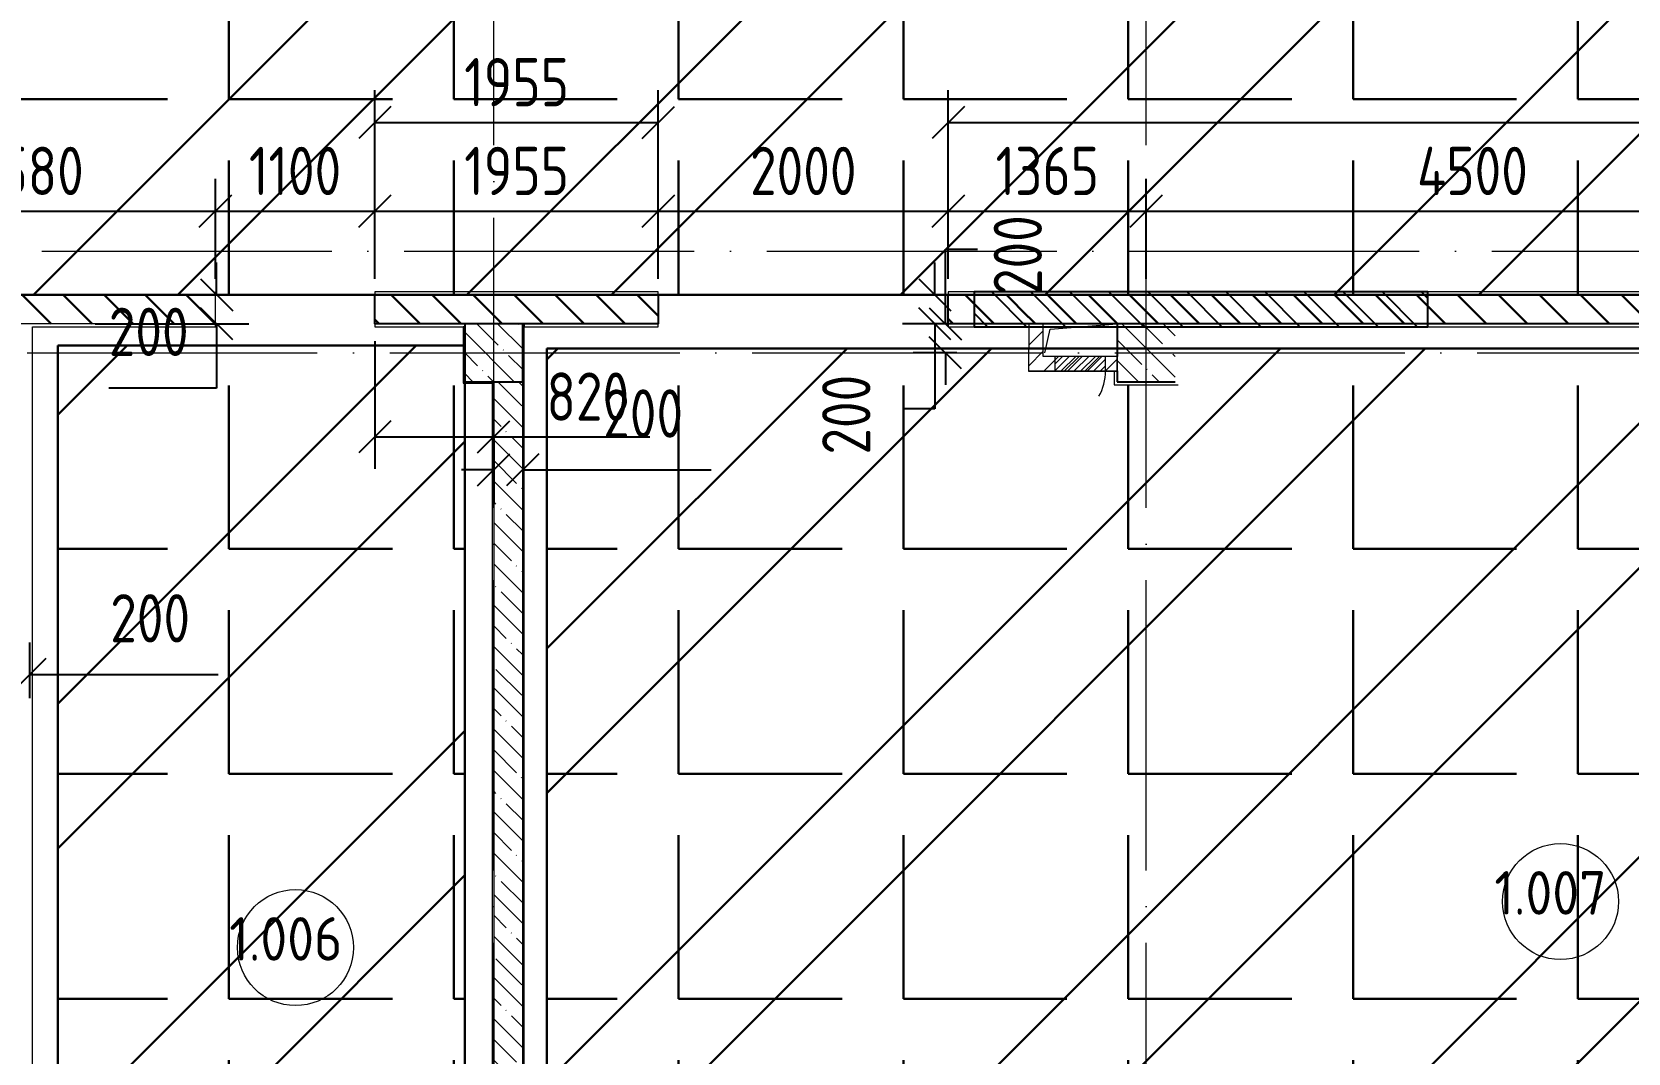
# Model space of a CAD drawing. Header units: millimetres. Extents: x -68946 to 690821, y -552984 to 293768.
# Drawn here: x 51365 to 62373, y 46147 to 53187 of the extents above; entities that cross this region are included whole.
import ezdxf

# ---------------------------------------------------------------- set-up
doc = ezdxf.new("R2010")
doc.units = ezdxf.units.MM
doc.linetypes.add('ADSK_Линия сетки', pattern=[2500, 2000, -250, 0, -250])
doc.layers.get('Defpoints').update_dxf_attribs({"color": 250})
for name, color, linetype, lineweight in [('0) блоки', 250, 'Continuous', 25), ('1.1) Стяжка 5 вып.', 30, 'Continuous', 30), ('1.2) Тепло-звук изол. + пленка 5 вып.', 200, 'Continuous', 30), ('A-____-____-DIMS', 250, 'Continuous', 9), ('A-AREA-____-IDEN', 250, 'Continuous', 9), ('A-DETL-GENF-OTLN', 250, 'Continuous', 5), ('A-DOOR-____-MCUT', 250, 'Continuous', 5), ('A-DOOR-____-OTLN', 250, 'Continuous', 5), ('A-GLAZ-____-OTLN', 250, 'Continuous', 5), ('A-WALL-____-MCUT', 250, 'Continuous', 13), ('A-WALL-____-PATT', 250, 'Continuous', 13), ('A-WALL-FNSH-MCUT', 250, 'Continuous', 13), ('S-COLS-____-MCUT', 250, 'Continuous', 25), ('S-COLS-____-OTLN', 250, 'Continuous', 9), ('S-GRID-____-OTLN', 250, 'Continuous', 9)]:
    doc.layers.add(name, color=color, linetype=linetype, lineweight=lineweight)
doc.styles.add('ISOCPEUR_1', font='isocpeur.ttf', dxfattribs={"width": 0.9, "height": 250})
doc.styles.get("Standard").update_dxf_attribs({"font": 'ГОСТ тип А.ttf'})
doc.dimstyles.new('А3', dxfattribs={"dimtxt": 333, "dimasz": 222, "dimexe": 222, "dimexo": 111, "dimgap": 111, "dimtad": 1, "dimtoh": 1, "dimdec": 0, "dimrnd": 0.0015, "dimzin": 0, "dimdsep": 46, "dimtxsty": 'Standard', "dimblk": 'OBLIQUE', "dimcen": 0, "dimclrd": 7, "dimclre": 7, "dimclrt": 7, "dimadec": 0, "dimazin": 0, "dimtfac": 1, "dimtdec": 0, "dimtofl": 0, "dimtmove": 0, "dimatfit": 3, "dimfxl": 1, "dimtolj": 1, "dimtzin": 0, "dimarcsym": 0})
pattern_1 = [(45, (0, 0), (-70.71068, 70.71068), [])]
pattern_2 = [(135, (0, 0), (-142.5612, -142.5612), []), (135, (142.56, 0), (-142.5612, -142.5612), [252.016, -50.403, 3.353, -47.05])]
pattern_3 = [(135, (0, 0), (-141.42136, -141.42136), [])]
pattern_4 = [(0, (0, 0), (0, 1550.67), [1127.76, -422.91]), (90, (0, 0), (-1550.67, 9e-14), [1127.76, -422.91])]

# ---------------------------------------------------------------- blocks, each defined once
blk = doc.blocks.new('_Wn_-As_OpeningMEP_floor__Rectangular - _Wn_-As_OpeningMEP_floor__Rectangular-32466847-Кладочный план на отм_ 0_000_ Секция 1_')
at = {"layer": 'A-DETL-GENF-OTLN'}
for p, q in [((-250, -50), (-212, 112)), ((-212, 112), (250, 150))]:
    blk.add_line(p, q, dxfattribs=at)
blk = doc.blocks.new('BSC_Колонна _Прямоугольная - 400x400-V14-Кладочный план на отм_ 0_000_ Секция 1_')
at = {"layer": 'S-COLS-____-OTLN', "lineweight": 5}
h = blk.add_hatch(dxfattribs=at)
h.set_pattern_fill('FP_21', color=256, style=0, pattern_type=2)
h.set_pattern_definition([(135, (-54549.98, -50975), (-142.5619, -142.5619), []), (135, (-54407.42, -50975), (-142.5619, -142.5619), [252.016, -50.403, 3.353, -47.05])])
h.paths.add_polyline_path([(-200, -200), (200, -200), (200, 200), (-200, 200), (-200, -10)])
at = {"layer": 'S-COLS-____-MCUT'}
for p, q in [((200, 200), (-200, 200)), ((-200, 200), (-200, -200)), ((200, -200), (200, 200)), ((-200, -200), (200, -200))]:
    blk.add_line(p, q, dxfattribs=at)
blk = doc.blocks.new('АР_Люк - ЛРС_ВК_350х400_наружный_NCS S 1000-N-42723972-Кладочный план на отм_ 0_000_ Секция 1_')
at = {"layer": 'A-DOOR-____-OTLN'}
h = blk.add_hatch(dxfattribs=at)
h.set_pattern_fill('FP_29', color=256, style=0, pattern_type=2)
h.set_pattern_definition([(45, (125, 0), (-22.6274, 22.6274), [])])
h.paths.add_polyline_path([(215, 50), (-50, 50), (-50, -50), (300, -50), (300, 50)])
at = {"layer": 'A-DETL-GENF-OTLN', "lineweight": 9}
for p, q in [((300, 50), (-50, 50)), ((-50, 50), (-50, -50)), ((300, -50), (300, 50)), ((-50, -50), (300, -50))]:
    blk.add_line(p, q, dxfattribs=at)
at = {"layer": 'A-DOOR-____-MCUT'}
blk.add_arc((300, 50), 350, 150, 180, dxfattribs=at)
blk = doc.blocks.new('AAR_СКБ_Марка_Помещения - Номер-17325395-Кладочный план на отм_ 0_000_ Секция 1_')
at = {"layer": 'A-AREA-____-IDEN'}
blk.add_circle((0, 1.5), 4, dxfattribs=at)
blk = doc.blocks.new('_Oblique')
at = {"color": 0, "linetype": 'ByBlock', "lineweight": -2}
blk.add_line((-0.5, -0.5), (0.5, 0.5), dxfattribs=at)
blk = doc.blocks.new('DIMBLOCK131-Кладочный план на отм_ 0_000_ Секция 1_')
at = {"layer": 'A-____-____-DIMS', "color": 7, "lineweight": -2, "transparency": 16777216}
for p, q in [((52639, 51375), (52639, 51597)), ((51921, 51375), (52861, 51375)), ((51801, 51175), (52861, 51175)), ((52639, 51175), (52639, 50731)), ((52639, 50731), (51895, 50731))]:
    blk.add_line(p, q, dxfattribs=at)
at = {"layer": 'Defpoints', "color": 0, "lineweight": 30, "transparency": 16777216}
for p in [(51810, 51375), (51690, 51175), (52639, 51175)]:
    blk.add_point(p, dxfattribs=at)
at = {"layer": 'A-____-____-DIMS', "color": 7, "lineweight": -2, "transparency": 16777216, "xscale": 222, "yscale": 222, "zscale": 222}
for p, rotation in [((52639, 51375), 270), ((52639, 51175), 90)]:
    blk.add_blockref('_Oblique', p, dxfattribs=dict(at, rotation=rotation))
at = {"layer": 'A-____-____-DIMS', "color": 7, "transparency": 16777216, "insert": (51895, 51286), "char_height": 333, "width": 1.86, "attachment_point": 1, "line_spacing_factor": 1.022761}
blk.add_mtext('\\A1;200', dxfattribs=at)
blk = doc.blocks.new('DIMBLOCK136-Кладочный план на отм_ 0_000_ Секция 1_')
at = {"layer": 'A-____-____-DIMS', "color": 7, "lineweight": -2, "transparency": 16777216}
for p, q in [((51150, 48593), (51150, 48978)), ((51350, 48593), (51350, 48978)), ((51150, 48756), (50928, 48756)), ((51350, 48756), (52649, 48756))]:
    blk.add_line(p, q, dxfattribs=at)
at = {"layer": 'Defpoints', "color": 0, "lineweight": 30, "transparency": 16777216}
for p in [(51350, 48756), (51150, 48482), (51350, 48482)]:
    blk.add_point(p, dxfattribs=at)
at = {"layer": 'A-____-____-DIMS', "color": 7, "lineweight": -2, "transparency": 16777216, "xscale": 222, "yscale": 222, "zscale": 222}
blk.add_blockref('_Oblique', (51150, 48756), dxfattribs=at)
at = {"layer": 'A-____-____-DIMS', "color": 7, "lineweight": -2, "transparency": 16777216, "xscale": 222, "yscale": 222, "zscale": 222, "rotation": 180}
blk.add_blockref('_Oblique', (51350, 48756), dxfattribs=at)
at = {"layer": 'A-____-____-DIMS', "color": 7, "transparency": 16777216, "insert": (51905, 49311), "char_height": 333, "width": 1.86, "attachment_point": 1, "line_spacing_factor": 1.022761}
blk.add_mtext('\\A1;200', dxfattribs=at)
blk = doc.blocks.new('DIMBLOCK161-Кладочный план на отм_ 0_000_ Секция 1_')
at = {"layer": 'A-____-____-DIMS', "color": 7, "lineweight": -2, "transparency": 16777216}
for p, q in [((57665, 51175), (57665, 51689)), ((57665, 51689), (57887, 51689)), ((58129, 51175), (57443, 51175)), ((57743, 50975), (57443, 50975)), ((57665, 50975), (57665, 50753))]:
    blk.add_line(p, q, dxfattribs=at)
at = {"layer": 'Defpoints', "color": 0, "lineweight": 30, "transparency": 16777216}
for p in [(57665, 51175), (58240, 51175), (57854, 50975)]:
    blk.add_point(p, dxfattribs=at)
at = {"layer": 'A-____-____-DIMS', "color": 7, "lineweight": -2, "transparency": 16777216, "xscale": 222, "yscale": 222, "zscale": 222}
for p, rotation in [((57665, 51175), 270), ((57665, 50975), 90)]:
    blk.add_blockref('_Oblique', p, dxfattribs=dict(at, rotation=rotation))
at = {"layer": 'A-____-____-DIMS', "color": 7, "transparency": 16777216, "insert": (57998, 51373), "char_height": 333, "width": 1.86, "attachment_point": 1, "rotation": 90, "line_spacing_factor": 1.022761}
blk.add_mtext('\\A1;200', dxfattribs=at)
blk = doc.blocks.new('DIMBLOCK162-Кладочный план на отм_ 0_000_ Секция 1_')
at = {"layer": 'A-____-____-DIMS', "color": 7, "lineweight": -2, "transparency": 16777216}
for p, q in [((57592, 51375), (57592, 51597)), ((57743, 51375), (57370, 51375)), ((58129, 51175), (57370, 51175)), ((57592, 51175), (57592, 50589)), ((57592, 50589), (57370, 50589))]:
    blk.add_line(p, q, dxfattribs=at)
at = {"layer": 'Defpoints', "color": 0, "lineweight": 30, "transparency": 16777216}
for p in [(57592, 51375), (57854, 51375), (58240, 51175)]:
    blk.add_point(p, dxfattribs=at)
at = {"layer": 'A-____-____-DIMS', "color": 7, "lineweight": -2, "transparency": 16777216, "xscale": 222, "yscale": 222, "zscale": 222}
for p, rotation in [((57592, 51375), 270), ((57592, 51175), 90)]:
    blk.add_blockref('_Oblique', p, dxfattribs=dict(at, rotation=rotation))
at = {"layer": 'A-____-____-DIMS', "color": 7, "transparency": 16777216, "insert": (56815, 50273), "char_height": 333, "width": 1.86, "attachment_point": 1, "rotation": 90, "line_spacing_factor": 1.022761}
blk.add_mtext('\\A1;200', dxfattribs=at)
blk = doc.blocks.new('DIMBLOCK284-Кладочный план на отм_ 0_000_ Секция 1_')
at = {"layer": 'A-____-____-DIMS', "color": 7, "lineweight": -2, "transparency": 16777216}
for p, q in [((53730, 51056), (53730, 50174)), ((53730, 50396), (54550, 50396)), ((54550, 50396), (55627, 50396)), ((54550, 50385), (54550, 50174))]:
    blk.add_line(p, q, dxfattribs=at)
at = {"layer": 'Defpoints', "color": 0, "lineweight": 30, "transparency": 16777216}
for p in [(53730, 51167), (54550, 50496), (54550, 50396)]:
    blk.add_point(p, dxfattribs=at)
at = {"layer": 'A-____-____-DIMS', "color": 7, "lineweight": -2, "transparency": 16777216, "xscale": 222, "yscale": 222, "zscale": 222, "rotation": 180}
blk.add_blockref('_Oblique', (53730, 50396), dxfattribs=at)
at = {"layer": 'A-____-____-DIMS', "color": 7, "lineweight": -2, "transparency": 16777216, "xscale": 222, "yscale": 222, "zscale": 222}
blk.add_blockref('_Oblique', (54550, 50396), dxfattribs=at)
at = {"layer": 'A-____-____-DIMS', "color": 7, "transparency": 16777216, "insert": (55199, 50673), "char_height": 333, "width": 1.86, "attachment_point": 5}
blk.add_mtext('\\A1;820', dxfattribs=at)
blk = doc.blocks.new('DIMBLOCK285-Кладочный план на отм_ 0_000_ Секция 1_')
at = {"layer": 'A-____-____-DIMS', "color": 7, "lineweight": -2, "transparency": 16777216}
for p, q in [((54550, 50385), (54550, 49946)), ((54750, 50385), (54750, 49946)), ((54550, 50168), (54328, 50168)), ((54750, 50168), (56049, 50168))]:
    blk.add_line(p, q, dxfattribs=at)
at = {"layer": 'Defpoints', "color": 0, "lineweight": 30, "transparency": 16777216}
for p in [(54550, 50496), (54750, 50496), (54750, 50168)]:
    blk.add_point(p, dxfattribs=at)
at = {"layer": 'A-____-____-DIMS', "color": 7, "lineweight": -2, "transparency": 16777216, "xscale": 222, "yscale": 222, "zscale": 222}
blk.add_blockref('_Oblique', (54550, 50168), dxfattribs=at)
at = {"layer": 'A-____-____-DIMS', "color": 7, "lineweight": -2, "transparency": 16777216, "xscale": 222, "yscale": 222, "zscale": 222, "rotation": 180}
blk.add_blockref('_Oblique', (54750, 50168), dxfattribs=at)
at = {"layer": 'A-____-____-DIMS', "color": 7, "transparency": 16777216, "insert": (55305, 50723), "char_height": 333, "width": 1.86, "attachment_point": 1, "line_spacing_factor": 1.022761}
blk.add_mtext('\\A1;200', dxfattribs=at)
blk = doc.blocks.new('*D627')
at = {"layer": 'A-____-____-DIMS', "color": 7, "lineweight": -2, "transparency": 16777216}
for p, q in [((50050, 51486), (50050, 52174)), ((52630, 51486), (52630, 52174)), ((50050, 51952), (52630, 51952))]:
    blk.add_line(p, q, dxfattribs=at)
at = {"layer": 'Defpoints', "color": 0, "lineweight": 30, "transparency": 16777216}
for p in [(52630, 51952), (50050, 51375), (52630, 51375)]:
    blk.add_point(p, dxfattribs=at)
at = {"layer": 'A-____-____-DIMS', "color": 7, "lineweight": -2, "transparency": 16777216, "xscale": 222, "yscale": 222, "zscale": 222, "rotation": 180}
blk.add_blockref('_Oblique', (50050, 51952), dxfattribs=at)
at = {"layer": 'A-____-____-DIMS', "color": 7, "lineweight": -2, "transparency": 16777216, "xscale": 222, "yscale": 222, "zscale": 222}
blk.add_blockref('_Oblique', (52630, 51952), dxfattribs=at)
at = {"layer": 'A-____-____-DIMS', "color": 7, "transparency": 16777216, "insert": (51340, 52229), "char_height": 333, "attachment_point": 5}
blk.add_mtext('\\A1;2580', dxfattribs=at)
blk = doc.blocks.new('*D628')
at = {"layer": 'A-____-____-DIMS', "color": 7, "lineweight": -2, "transparency": 16777216}
for p, q in [((52630, 51486), (52630, 52174)), ((53730, 51486), (53730, 52174)), ((52630, 51952), (53730, 51952))]:
    blk.add_line(p, q, dxfattribs=at)
at = {"layer": 'Defpoints', "color": 0, "lineweight": 30, "transparency": 16777216}
for p in [(53730, 51952), (52630, 51375), (53730, 51375)]:
    blk.add_point(p, dxfattribs=at)
at = {"layer": 'A-____-____-DIMS', "color": 7, "lineweight": -2, "transparency": 16777216, "xscale": 222, "yscale": 222, "zscale": 222, "rotation": 180}
blk.add_blockref('_Oblique', (52630, 51952), dxfattribs=at)
at = {"layer": 'A-____-____-DIMS', "color": 7, "lineweight": -2, "transparency": 16777216, "xscale": 222, "yscale": 222, "zscale": 222}
blk.add_blockref('_Oblique', (53730, 51952), dxfattribs=at)
at = {"layer": 'A-____-____-DIMS', "color": 7, "transparency": 16777216, "insert": (53180, 52229), "char_height": 333, "attachment_point": 5}
blk.add_mtext('\\A1;1100', dxfattribs=at)
blk = doc.blocks.new('*D629')
at = {"layer": 'A-____-____-DIMS', "color": 7, "lineweight": -2, "transparency": 16777216}
for p, q in [((53730, 51486), (53730, 52174)), ((55685, 51486), (55685, 52174)), ((53730, 51952), (55685, 51952))]:
    blk.add_line(p, q, dxfattribs=at)
at = {"layer": 'Defpoints', "color": 0, "lineweight": 30, "transparency": 16777216}
for p in [(55685, 51952), (53730, 51375), (55685, 51375)]:
    blk.add_point(p, dxfattribs=at)
at = {"layer": 'A-____-____-DIMS', "color": 7, "lineweight": -2, "transparency": 16777216, "xscale": 222, "yscale": 222, "zscale": 222, "rotation": 180}
blk.add_blockref('_Oblique', (53730, 51952), dxfattribs=at)
at = {"layer": 'A-____-____-DIMS', "color": 7, "lineweight": -2, "transparency": 16777216, "xscale": 222, "yscale": 222, "zscale": 222}
blk.add_blockref('_Oblique', (55685, 51952), dxfattribs=at)
at = {"layer": 'A-____-____-DIMS', "color": 7, "transparency": 16777216, "insert": (54708, 52229), "char_height": 333, "attachment_point": 5}
blk.add_mtext('\\A1;1955', dxfattribs=at)
blk = doc.blocks.new('*D630')
at = {"layer": 'A-____-____-DIMS', "color": 7, "lineweight": -2, "transparency": 16777216}
for p, q in [((59050, 51486), (59050, 52174)), ((63550, 51486), (63550, 52174)), ((59050, 51952), (63550, 51952))]:
    blk.add_line(p, q, dxfattribs=at)
at = {"layer": 'Defpoints', "color": 0, "lineweight": 30, "transparency": 16777216}
for p in [(63550, 51952), (59050, 51375), (63550, 51375)]:
    blk.add_point(p, dxfattribs=at)
at = {"layer": 'A-____-____-DIMS', "color": 7, "lineweight": -2, "transparency": 16777216, "xscale": 222, "yscale": 222, "zscale": 222, "rotation": 180}
blk.add_blockref('_Oblique', (59050, 51952), dxfattribs=at)
at = {"layer": 'A-____-____-DIMS', "color": 7, "lineweight": -2, "transparency": 16777216, "xscale": 222, "yscale": 222, "zscale": 222}
blk.add_blockref('_Oblique', (63550, 51952), dxfattribs=at)
at = {"layer": 'A-____-____-DIMS', "color": 7, "transparency": 16777216, "insert": (61300, 52229), "char_height": 333, "attachment_point": 5}
blk.add_mtext('\\A1;4500', dxfattribs=at)
blk = doc.blocks.new('*D632')
at = {"layer": 'A-____-____-DIMS', "color": 7, "lineweight": -2, "transparency": 16777216}
for p, q in [((55685, 51486), (55685, 52174)), ((57685, 51486), (57685, 52174)), ((55685, 51952), (57685, 51952))]:
    blk.add_line(p, q, dxfattribs=at)
at = {"layer": 'Defpoints', "color": 0, "lineweight": 30, "transparency": 16777216}
for p in [(57685, 51952), (55685, 51375), (57685, 51375)]:
    blk.add_point(p, dxfattribs=at)
at = {"layer": 'A-____-____-DIMS', "color": 7, "lineweight": -2, "transparency": 16777216, "xscale": 222, "yscale": 222, "zscale": 222, "rotation": 180}
blk.add_blockref('_Oblique', (55685, 51952), dxfattribs=at)
at = {"layer": 'A-____-____-DIMS', "color": 7, "lineweight": -2, "transparency": 16777216, "xscale": 222, "yscale": 222, "zscale": 222}
blk.add_blockref('_Oblique', (57685, 51952), dxfattribs=at)
at = {"layer": 'A-____-____-DIMS', "color": 7, "transparency": 16777216, "insert": (56685, 52229), "char_height": 333, "attachment_point": 5}
blk.add_mtext('\\A1;2000', dxfattribs=at)
blk = doc.blocks.new('*D633')
at = {"layer": 'A-____-____-DIMS', "color": 7, "lineweight": -2, "transparency": 16777216}
for p, q in [((57685, 51486), (57685, 52174)), ((59050, 51486), (59050, 52174)), ((57685, 51952), (59050, 51952))]:
    blk.add_line(p, q, dxfattribs=at)
at = {"layer": 'Defpoints', "color": 0, "lineweight": 30, "transparency": 16777216}
for p in [(59050, 51952), (57685, 51375), (59050, 51375)]:
    blk.add_point(p, dxfattribs=at)
at = {"layer": 'A-____-____-DIMS', "color": 7, "lineweight": -2, "transparency": 16777216, "xscale": 222, "yscale": 222, "zscale": 222, "rotation": 180}
blk.add_blockref('_Oblique', (57685, 51952), dxfattribs=at)
at = {"layer": 'A-____-____-DIMS', "color": 7, "lineweight": -2, "transparency": 16777216, "xscale": 222, "yscale": 222, "zscale": 222}
blk.add_blockref('_Oblique', (59050, 51952), dxfattribs=at)
at = {"layer": 'A-____-____-DIMS', "color": 7, "transparency": 16777216, "insert": (58368, 52229), "char_height": 333, "attachment_point": 5}
blk.add_mtext('\\A1;1365', dxfattribs=at)
blk = doc.blocks.new('*D1900')
at = {"color": 7, "lineweight": -2, "transparency": 16777216}
for p, q in [((53730, 51506), (53730, 52785)), ((55685, 51506), (55685, 52785)), ((53730, 52563), (55685, 52563))]:
    blk.add_line(p, q, dxfattribs=at)
at = {"layer": 'Defpoints', "color": 0, "lineweight": 30, "transparency": 16777216}
for p in [(55685, 52563), (53730, 51395), (55685, 51395)]:
    blk.add_point(p, dxfattribs=at)
at = {"color": 7, "lineweight": -2, "transparency": 16777216, "xscale": 222, "yscale": 222, "zscale": 222, "rotation": 180}
blk.add_blockref('_Oblique', (53730, 52563), dxfattribs=at)
at = {"color": 7, "lineweight": -2, "transparency": 16777216, "xscale": 222, "yscale": 222, "zscale": 222}
blk.add_blockref('_Oblique', (55685, 52563), dxfattribs=at)
at = {"color": 7, "transparency": 16777216, "insert": (54708, 52841), "char_height": 333, "attachment_point": 5}
blk.add_mtext('\\A1;1955', dxfattribs=at)
blk = doc.blocks.new('*D1901')
at = {"color": 7, "lineweight": -2, "transparency": 16777216}
for p, q in [((57685, 51506), (57685, 52785)), ((69050, 51486), (69050, 52785)), ((57685, 52563), (69050, 52563))]:
    blk.add_line(p, q, dxfattribs=at)
at = {"layer": 'Defpoints', "color": 0, "lineweight": 30, "transparency": 16777216}
for p in [(69050, 52563), (57685, 51395), (69050, 51375)]:
    blk.add_point(p, dxfattribs=at)
at = {"color": 7, "lineweight": -2, "transparency": 16777216, "xscale": 222, "yscale": 222, "zscale": 222, "rotation": 180}
blk.add_blockref('_Oblique', (57685, 52563), dxfattribs=at)
at = {"color": 7, "lineweight": -2, "transparency": 16777216, "xscale": 222, "yscale": 222, "zscale": 222}
blk.add_blockref('_Oblique', (69050, 52563), dxfattribs=at)
at = {"color": 7, "transparency": 16777216, "insert": (63368, 52841), "char_height": 333, "attachment_point": 5}
blk.add_mtext('\\A1;11365', dxfattribs=at)

msp = doc.modelspace()

# ---------------------------------------------------------------- hatches: boundary and pattern name
at = {"lineweight": 30}
h = msp.add_hatch(dxfattribs=at)
h.set_pattern_fill('FP_1', color=256, style=0, pattern_type=2)
h.set_pattern_definition(pattern_3)
h.paths.add_polyline_path([(58306.0176, 51175), (59050, 51175), (59050, 51375), (58239.9781, 51375), (58239.9781, 51175)])
h.paths.add_polyline_path([(58238.9781, 51175), (58238.9781, 51375), (57685, 51375), (57685, 51175)])
h.paths.add_polyline_path([(54750, 51175), (55685, 51175), (55685, 51375), (53730, 51375), (53730, 51175), (54749.9781, 51175)])
h.paths.add_polyline_path([(52630, 51175), (52630, 51375), (50050, 51375), (50050, 51175), (51829.9781, 51175)])
h = msp.add_hatch(dxfattribs=at)
h.set_pattern_fill('FP_1', color=256, style=0, pattern_type=2)
h.set_pattern_definition(pattern_3)
h.paths.add_polyline_path([(69050, 51175), (69050, 51375), (59050, 51375), (59050, 51175), (68201.7292, 51175)])
at = {"layer": '0) блоки'}
h = msp.add_hatch(dxfattribs=at)
h.set_pattern_fill('ANSI31', color=256, scale=60, angle=90)
h.paths.add_polyline_path([(57862.4471, 51155), (60993.1624, 51155), (60993.1624, 51395), (57862.4471, 51395)])
at = {"layer": '1.1) Стяжка 5 вып.', "lineweight": 30, "true_color": 0xf26722}
h = msp.add_hatch(dxfattribs=at)
h.set_pattern_fill('ANSI32', color=30, scale=222)
h.paths.add_polyline_path([(69050, 54665.0006), (63760.01, 54665.0006), (63760.01, 54465), (63340.01, 54465), (63340.01, 54665.0006), (50059.9781, 54665.0006), (50059.9781, 54465), (49640, 54465), (49640, 54665.0006), (45760, 54665.0006), (45760, 54465), (45340, 54465), (45340, 54665.0006), (41260, 54665.0006), (41260, 54465), (40840, 54465), (40840, 54665.0006), (36359.9781, 54665.0006), (36359.9781, 54465), (35938.1957, 54465), (35938.1957, 54665.0006), (32655, 54665.0006), (237.9781, 54665.0006), (237.9781, 51375), (69050, 51375)])
h = msp.add_hatch(dxfattribs=at)
h.set_pattern_fill('ANSI32', color=30, scale=222)
h.paths.add_polyline_path([(54350, 51025.1757), (51544.7866, 51025.1757), (51544.7866, 43732.0355), (54350, 43732.0355)])
h = msp.add_hatch(dxfattribs=at)
h.set_pattern_fill('ANSI32', color=30, scale=222)
h.paths.add_polyline_path([(68880, 51005.7053), (54916.661, 51005.7053), (54916.661, 43745.0006), (63329.9781, 43745.0006), (63329.9781, 45045.0006), (68880, 45045.0006)])
at = {"layer": '1.2) Тепло-звук изол. + пленка 5 вып.', "lineweight": 30}
h = msp.add_hatch(dxfattribs=at)
h.set_pattern_fill('ANGLE', color=256, scale=222)
h.set_pattern_definition(pattern_4)
h.paths.add_polyline_path([(69050, 54665.0006), (63760.01, 54665.0006), (63760.01, 54465), (63340.01, 54465), (63340.01, 54665.0006), (50059.9781, 54665.0006), (50059.9781, 54465), (49640, 54465), (49640, 54665.0006), (45760, 54665.0006), (45760, 54465), (45340, 54465), (45340, 54665.0006), (41260, 54665.0006), (41260, 54465), (40840, 54465), (40840, 54665.0006), (36359.9781, 54665.0006), (36359.9781, 54465), (35938.1957, 54465), (35938.1957, 54665.0006), (32655, 54665.0006), (237.9781, 54665.0006), (237.9781, 51375), (69050, 51375)])
h = msp.add_hatch(dxfattribs=at)
h.set_pattern_fill('ANGLE', color=256, scale=222)
h.set_pattern_definition(pattern_4)
h.paths.add_polyline_path([(54350, 51025.1757), (51544.7866, 51025.1757), (51544.7866, 43732.0355), (54350, 43732.0355)])
h = msp.add_hatch(dxfattribs=at)
h.set_pattern_fill('ANGLE', color=256, scale=222)
h.set_pattern_definition(pattern_4)
h.paths.add_polyline_path([(68880, 51005.7053), (54916.661, 51005.7053), (54916.661, 43745.0006), (63329.9781, 43745.0006), (63329.9781, 45045.0006), (68880, 45045.0006)])
at = {"layer": 'A-WALL-____-PATT', "lineweight": 15}
h = msp.add_hatch(dxfattribs=at)
h.set_pattern_fill('FP_6', color=256, style=0, pattern_type=2)
h.set_pattern_definition(pattern_1)
h.paths.add_polyline_path([(58339.9781, 50850), (58339.9781, 51175), (58239.9781, 51175), (58239.9781, 50850), (58306.0176, 50850)])
h = msp.add_hatch(dxfattribs=at)
h.set_pattern_fill('FP_6', color=256, style=0, pattern_type=2)
h.set_pattern_definition(pattern_1)
h.paths.add_polyline_path([(58817.9631, 50850), (58849.9781, 50850), (58849.9781, 50950), (58339.9781, 50950), (58339.9781, 50850), (58769.9781, 50850)])
h = msp.add_hatch(dxfattribs=at)
h.set_pattern_fill('FP_8', color=256, style=0, pattern_type=2)
h.set_pattern_definition(pattern_2)
h.paths.add_polyline_path([(54750, 43725), (54749.9781, 50775), (54550, 50775), (54550, 43725)])
at = {"layer": 'S-COLS-____-OTLN', "lineweight": 5}
h = msp.add_hatch(dxfattribs=at)
h.set_pattern_fill('FP_8', color=256, style=0, pattern_type=2)
h.set_pattern_definition(pattern_2)
h.paths.add_polyline_path([(58849.9781, 50775), (59249.9781, 50775), (59249.9781, 51175), (58849.9781, 51175), (58849.9781, 50850)])

# ---------------------------------------------------------------- linework, layer by layer
msp.add_lwpolyline([(57685, 51375), (69049.9928, 51375), (69049.9928, 51175), (57685, 51175)], close=True)
at = {"layer": '0) блоки', "color": 18, "true_color": 0x000000}
msp.add_lwpolyline([(53730, 51375), (55685, 51375), (55685, 51175), (53730, 51175)], close=True, dxfattribs=at)
at = {"layer": '0) блоки'}
msp.add_lwpolyline([(57862.4471, 51155), (60993.1624, 51155), (60993.1624, 51395), (57862.4471, 51395)], close=True, dxfattribs=at)
at = {"layer": '1.1) Стяжка 5 вып.', "lineweight": 30}
for points in [[(237.9781, 54665.0006), (69050, 54665.0006), (69050, 51375), (237.9781, 51375)], [(51544.7866, 51025.1757), (54350, 51025.1757), (54350, 43732.0355), (51544.7866, 43732.0355)], [(54916.661, 51005.7053), (68880, 51005.7053), (68880, 43745.0006), (54916.661, 43745.0006)]]:
    msp.add_lwpolyline(points, close=True, dxfattribs=at)
at = {"layer": 'A-WALL-____-MCUT', "lineweight": 15}
for p, q in [((50259.9781, 51375), (52630, 51375)), ((52630, 51175), (52630, 51375)), ((53730, 51375), (53730, 51175)), ((55685, 51375), (53730, 51375)), ((55685, 51175), (55685, 51375)), ((57685, 51375), (57685, 51175)), ((58238.9781, 51375), (57685, 51375)), ((58238.9781, 51375), (58239.9781, 51375)), ((58239.9781, 51375), (69050, 51375)), ((69050, 51375), (59370, 51375)), ((52630, 51175), (50050, 51175)), ((53730, 51175), (54349.9781, 51175)), ((54349.9781, 51155), (54339.9781, 51155)), ((55685, 51175), (54750, 51175)), ((54760, 51175), (54760, 51155)), ((57685, 51175), (58238.9781, 51175)), ((58239.9781, 51175), (58238.9781, 50849)), ((58339.9781, 51175), (58239.9781, 51175)), ((58239.9781, 51175), (59250, 51175)), ((58339.9781, 50950), (58339.9781, 51175)), ((63349.9781, 51175), (59250, 51175)), ((58849.9781, 50950), (58339.9781, 50950)), ((58849.9781, 50850), (58849.9781, 50950)), ((54550, 50775), (54550, 43725.0006)), ((54750, 43725), (54750, 50775)), ((58238.9781, 50849), (58849.9781, 50849)), ((58239.9781, 50850), (58849.9781, 50850)), ((58849.9781, 50849), (58849.9781, 50850))]:
    msp.add_line(p, q, dxfattribs=at)
at = {"layer": 'A-WALL-FNSH-MCUT', "lineweight": 15}
for p, q in [((52630, 51375), (52630, 51395)), ((55685, 51395), (53730, 51395)), ((53730, 51395), (53730, 51375)), ((55685, 51375), (55685, 51395)), ((69299.9976, 51395), (57685, 51395)), ((57685, 51395), (57685, 51375)), ((59370, 51375), (69250, 51375)), ((51370, 43525.0006), (51370, 51155)), ((51370, 51155), (52630, 51155)), ((52630, 51155), (52630, 51175)), ((53730, 51175), (53730, 51155)), ((53730, 51155), (54339.9781, 51155)), ((54339.9781, 51155), (54339.9781, 50765)), ((54760, 43575.0006), (54760, 51155)), ((54760, 51155), (55685, 51155)), ((55685, 51155), (55685, 51175)), ((57685, 51175), (57685, 51155)), ((57685, 51155), (58238.9781, 51155)), ((59250, 51155), (63339.9781, 51155)), ((54339.9781, 50765), (54540, 50765)), ((54540, 50765), (54540, 43735.0006)), ((58829.9781, 50849), (58829.9781, 50755)), ((58829.9781, 50755), (59270, 50755)), ((58849.9781, 50775), (58849.9781, 50849)), ((59250, 50775), (58849.9781, 50775))]:
    msp.add_line(p, q, dxfattribs=at)
at = {"layer": 'S-COLS-____-MCUT'}
for p, q in [((59249.9781, 51175), (58849.9781, 51175)), ((58849.9781, 51175), (58849.9781, 50950)), ((58849.9781, 50850), (58849.9781, 50775)), ((58849.9781, 50775), (59249.9781, 50775))]:
    msp.add_line(p, q, dxfattribs=at)
at = {"layer": 'S-COLS-____-OTLN'}
msp.add_line((58849.9781, 50950), (58849.9781, 50850), dxfattribs=at)
at = {"layer": 'S-GRID-____-OTLN', "linetype": 'ADSK_Линия сетки'}
for p, q in [((54550, 39906.0281), (54550, 61202.0051)), ((59050, 39906.0281), (59050, 61202.0051)), ((-3569.5512, 51675.0006), (72376.0288, 51675.0006)), ((-3669.3683, 50975.0006), (71106.0288, 50975.0006))]:
    msp.add_line(p, q, dxfattribs=at)

# ---------------------------------------------------------------- block references
at = {"layer": 'A-AREA-____-IDEN', "xscale": 99.99999999999993, "yscale": 99.99999999999993, "zscale": 99.99999999999993}
for p in [(61907.7748, 47041.4123), (53182.559, 46724.1058)]:
    msp.add_blockref('AAR_СКБ_Марка_Помещения - Номер-17325395-Кладочный план на отм_ 0_000_ Секция 1_', p, dxfattribs=at)
at = {"layer": 'A-DOOR-____-OTLN', "rotation": 180}
msp.add_blockref('АР_Люк - ЛРС_ВК_350х400_наружный_NCS S 1000-N-42723972-Кладочный план на отм_ 0_000_ Секция 1_', (58719.9781, 50900), dxfattribs=at)
at = {"layer": 'A-GLAZ-____-OTLN'}
msp.add_blockref('_Wn_-As_OpeningMEP_floor__Rectangular - _Wn_-As_OpeningMEP_floor__Rectangular-32466847-Кладочный план на отм_ 0_000_ Секция 1_', (58600, 51025.0006), dxfattribs=at)
at = {"layer": 'S-COLS-____-OTLN'}
msp.add_blockref('BSC_Колонна _Прямоугольная - 400x400-V14-Кладочный план на отм_ 0_000_ Секция 1_', (54549.9781, 50975), dxfattribs=at)

# ---------------------------------------------------------------- texts
at = {"layer": 'A-AREA-____-IDEN', "char_height": 300, "width": 800.885812, "attachment_point": 1, "style": 'ISOCPEUR_1'}
for s, insert in [('1.007', (61451.1118, 47401.3171)), ('1.006', (52725.896, 47084.0106))]:
    msp.add_mtext(s, dxfattribs=dict(at, insert=insert))

# ---------------------------------------------------------------- dimensions: what is measured, and where the dimension line sits
for base, p1, p2, picture, middle in [((55685, 52563.2023), (53730, 51395), (55685, 51395), '*D1900', (54707.5, 52840.7023)), ((69050, 52563.2023), (57685, 51395), (69050, 51375), '*D1901', (63367.5, 52840.7023))]:
    dim = msp.add_linear_dim(base=base, p1=p1, p2=p2, dimstyle='А3')
    dim.commit()
    dim.dimension.update_dxf_attribs({"geometry": picture, "text_midpoint": middle})
at = {"layer": 'A-____-____-DIMS'}
for base, p1, p2, picture, middle in [((52630, 51951.9021), (50050, 51375), (52630, 51375), '*D627', (51340, 52229.4021)), ((53730, 51951.9021), (52630, 51375), (53730, 51375), '*D628', (53180, 52229.4021)), ((55685, 51951.9021), (53730, 51375), (55685, 51375), '*D629', (54707.5, 52229.4021)), ((57685, 51951.9021), (55685, 51375), (57685, 51375), '*D632', (56685, 52229.4021)), ((59050, 51951.9021), (57685, 51375), (59050, 51375), '*D633', (58367.5, 52229.4021)), ((63550, 51951.9021), (59050, 51375), (63550, 51375), '*D630', (61300, 52229.4021)), ((54550, 50395.7928), (53730, 51167), (54550, 50495.7777), 'DIMBLOCK284-Кладочный план на отм_ 0_000_ Секция 1_', (55199.35, 50673.2928))]:
    dim = msp.add_linear_dim(base=base, p1=p1, p2=p2, dimstyle='А3', dxfattribs=at)
    dim.commit()
    dim.dimension.update_dxf_attribs({"geometry": picture, "text_midpoint": middle})
for base, p1, p2, picture, middle in [((57664.8402, 51175), (57853.9172, 50975.0006), (58239.9781, 51175), 'DIMBLOCK161-Кладочный план на отм_ 0_000_ Секция 1_', (58219.8402, 51689.1172)), ((57591.8359, 51375), (58239.9781, 51175), (57853.9172, 51375), 'DIMBLOCK162-Кладочный план на отм_ 0_000_ Секция 1_', (57036.8359, 50589.1639))]:
    dim = msp.add_linear_dim(base=base, p1=p1, p2=p2, angle=90, dimstyle='А3', dxfattribs=at)
    dim.commit()
    dim.dimension.update_dxf_attribs({"geometry": picture, "text_midpoint": middle, "dimtype": 160, "text_rotation": 90})
dim = msp.add_linear_dim(base=(52638.6639, 51175), p1=(51809.9781, 51375), p2=(51689.9781, 51175), angle=90, dimstyle='А3', dxfattribs=at)
dim.commit()
dim.dimension.update_dxf_attribs({"geometry": 'DIMBLOCK131-Кладочный план на отм_ 0_000_ Секция 1_', "text_midpoint": (52211.3139, 50731), "dimtype": 160})
for base, p1, p2, picture, middle in [((54750, 50167.8529), (54550, 50495.7777), (54750, 50495.7777), 'DIMBLOCK285-Кладочный план на отм_ 0_000_ Секция 1_', (55621.35, 50167.8529)), ((51350, 48755.928), (51150, 48482.198), (51350, 48482.198), 'DIMBLOCK136-Кладочный план на отм_ 0_000_ Секция 1_', (52221.35, 48755.928))]:
    dim = msp.add_linear_dim(base=base, p1=p1, p2=p2, dimstyle='А3', dxfattribs=at)
    dim.commit()
    dim.dimension.update_dxf_attribs({"geometry": picture, "text_midpoint": middle, "dimtype": 160})

doc.saveas('drawing.dxf')
